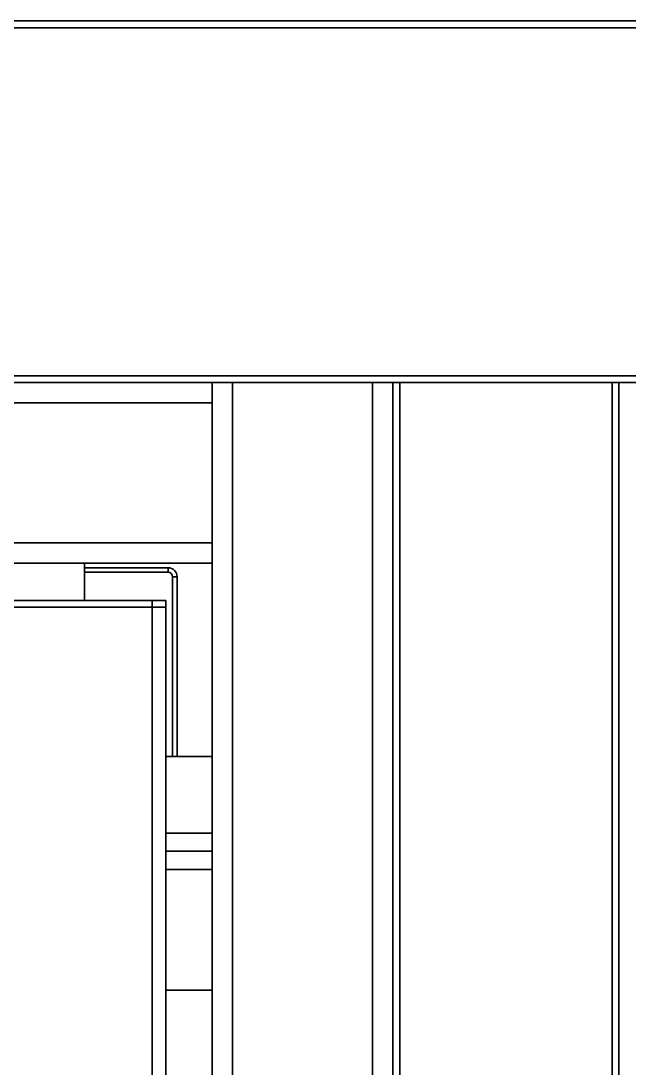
# Model space of a CAD drawing. Header units: millimetres. Extents: x 32496 to 166256, y 3504 to 23939.
# Drawn here: x 147125.1 to 147394.2, y 14450.9 to 14914.3 of the extents above; entities that cross this region are included whole.
import ezdxf

# ---------------------------------------------------------------- set-up
doc = ezdxf.new("R2010")
doc.units = ezdxf.units.MM
doc.layers.get('0').update_dxf_attribs({"lineweight": 35})

# ---------------------------------------------------------------- blocks, each defined once
blk = doc.blocks.new('8-1250')
at = {"linetype": 'Continuous'}
for p, q in [((4052.87, -31995.29), (-7907.13, -31995.29)), ((4052.87, -31992.29), (-7783.13, -31992.29)), ((4052.87, -32149.29), (-7907.13, -32149.29)), ((4052.87, -32152.29), (-7907.13, -32152.29)), ((-1386.63, -32152.29), (-1386.63, -32232.29)), ((-1377.63, -34671.29), (-1377.63, -32152.29)), ((-1315.63, -34671.29), (-1315.63, -32152.29)), ((-1306.63, -32152.29), (-1306.63, -34671.29)), ((-1206.63, -32152.29), (-1306.63, -32152.29)), ((-1303.63, -32152.29), (-1303.63, -34671.29)), ((-1209.63, -32152.29), (-1209.63, -34671.29)), ((-1206.63, -32152.29), (-1206.63, -34671.29)), ((-1386.63, -32161.29), (-2309.13, -32161.29)), ((-1386.63, -32223.29), (-1522.13, -32223.29)), ((-1386.63, -32232.29), (-1553.68, -32232.29)), ((-1443.13, -32232.29), (-1443.13, -32248.79)), ((-1386.63, -34591.29), (-1386.63, -32232.29)), ((-1406.13, -32234.29), (-1443.13, -32234.29)), ((-1406.13, -32236.29), (-1443.13, -32236.29)), ((-1406.13, -32236.29), (-1406.13, -32234.29)), ((-1404.13, -32317.79), (-1404.13, -32238.29)), ((-1404.13, -32238.29), (-1402.13, -32238.29)), ((-1402.13, -32317.79), (-1402.13, -32238.29)), ((-1407.13, -32248.79), (-1487.13, -32248.79)), ((-1413.13, -32251.79), (-1413.13, -32248.79)), ((-1407.13, -32248.79), (-1407.13, -32251.79)), ((-1407.13, -32251.79), (-1487.13, -32251.79)), ((-1487.13, -32251.79), (-1407.13, -32251.79)), ((-1413.13, -34571.79), (-1413.13, -32251.79)), ((-1407.13, -32251.79), (-1407.13, -34571.79)), ((-1407.13, -32317.79), (-1386.63, -32317.79)), ((-1407.13, -32351.79), (-1386.63, -32351.79)), ((-1407.13, -32359.79), (-1386.63, -32359.79)), ((-1407.13, -32367.79), (-1386.63, -32367.79)), ((-1386.63, -32421.29), (-1407.13, -32421.29))]:
    blk.add_line(p, q, dxfattribs=at)
for radius in [4, 2]:
    blk.add_arc((-1406.13, -32238.29), radius, 0, 90, dxfattribs=at)

msp = doc.modelspace()

# ---------------------------------------------------------------- block references
at = {"color": 6}
msp.add_blockref('8-1250', (148596.331, 46906.597), dxfattribs=at)

doc.saveas('drawing.dxf')
